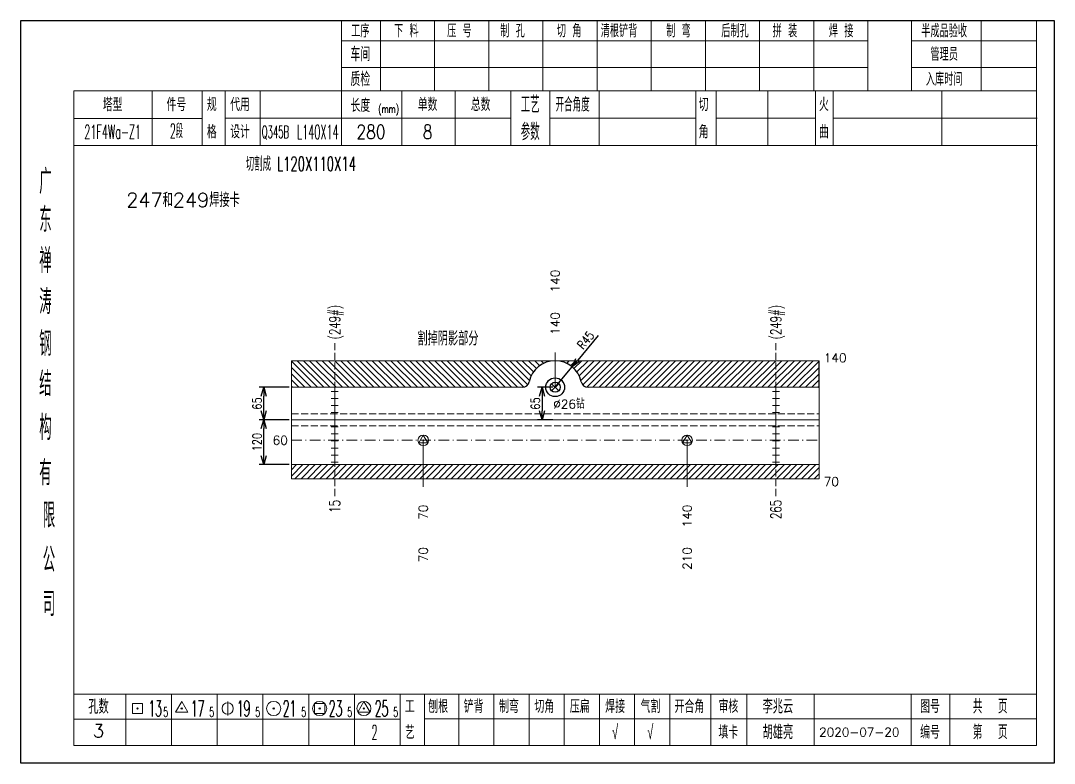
# Model space of a CAD drawing. Extents: x 1310 to 15542, y -76 to 8381.
# Drawn here: x 14625.9 to 14918, y 5083.7 to 5293.7 of the extents above; entities that cross this region are included whole.
import ezdxf
from ezdxf.enums import TextEntityAlignment as Align

# ---------------------------------------------------------------- set-up
doc = ezdxf.new("R2010")
doc.units = 0
doc.header["$MEASUREMENT"] = 0
doc.linetypes.add('一点画线', pattern=[5.2, 3, -1, 0.2, -1])
doc.linetypes.add('虚线', pattern=[2.75, 2, -0.75])
doc.layers.get('0').update_dxf_attribs({"linetype": 'CONTINUOUS', "lineweight": 25})
doc.layers.get('Defpoints').update_dxf_attribs({"linetype": 'CONTINUOUS'})
for name, color, linetype, lineweight in [('1', 7, 'CONTINUOUS', 25), ('2', 7, 'CONTINUOUS', 25), ('4', 7, 'CONTINUOUS', 25), ('5', 7, 'CONTINUOUS', 25)]:
    doc.layers.add(name, color=color, linetype=linetype, lineweight=lineweight)
doc.styles.add('DimFont', font='simplex.shx', dxfattribs={"width": 0.8, "bigfont": 'gbhzfs.shx'})
doc.styles.get("Standard").update_dxf_attribs({"font": 'simplex.shx', "width": 0.7, "height": 3, "bigfont": 'gbhzfs.shx'})
doc.dimstyles.new('DHDxfDimStyleOpen30', dxfattribs={"dimtxt": 2.5, "dimasz": 2.5, "dimexe": 1.25, "dimexo": 0.625, "dimtad": 2, "dimtxsty": 'DimFont', "dimblk": 'OPEN30', "dimblk1": 'OPEN30', "dimblk2": 'OPEN30', "dimcen": 2.5, "dimadec": 0, "dimazin": 0, "dimtfac": 1, "dimtmove": 0, "dimatfit": 3, "dimfxl": 0, "dimarcsym": 0})
pattern_1 = [(45, (3745.56, 709.97), (-0.88388348, 0.88388348), [])]

# ---------------------------------------------------------------- blocks, each defined once
blk = doc.blocks.new('孔25.5')
at = {"layer": '5', "color": 7, "linetype": 'Continuous', "lineweight": 13}
for p, q in [((0, 1), (-0.866, -0.5)), ((-0.1, -0.1), (0.1, 0.1)), ((0.1, -0.1), (-0.1, 0.1)), ((0.866, -0.5), (0, 1)), ((-0.866, -0.5), (0.866, -0.5))]:
    blk.add_line(p, q, dxfattribs=at)
blk.add_circle((0, 0), 1, dxfattribs=at)
blk = doc.blocks.new('_OPEN30')
at = {"color": 0, "linetype": 'ByBlock', "lineweight": -2}
for p, q in [((-1, 0.27), (0, 0)), ((0, 0), (-1, -0.27)), ((0, 0), (-1, 0))]:
    blk.add_line(p, q, dxfattribs=at)
blk = doc.blocks.new('*D80')
at = {"color": 0, "linetype": 'Continuous', "lineweight": -2}
for p, q in [((14776.32, 5190.03), (14771.97, 5190.03)), ((14773.22, 5187.53), (14773.22, 5183.35)), ((14776.32, 5180.85), (14771.97, 5180.85))]:
    blk.add_line(p, q, dxfattribs=at)
at = {"layer": 'Defpoints', "color": 0, "linetype": 'Continuous'}
for p in [(14776.95, 5190.03), (14773.22, 5180.85), (14776.95, 5180.85)]:
    blk.add_point(p, dxfattribs=at)
at = {"color": 0, "linetype": 'Continuous', "lineweight": -2, "xscale": 2.5, "yscale": 2.5, "zscale": 2.5}
for p, rotation in [((14773.22, 5190.03), 90), ((14773.22, 5180.85), 270)]:
    blk.add_blockref('_OPEN30', p, dxfattribs=dict(at, rotation=rotation))
at = {"color": 0, "linetype": 'Continuous', "insert": (14771.35, 5185.44), "char_height": 2.5, "attachment_point": 5, "rotation": 90, "style": 'DimFont'}
blk.add_mtext('65', dxfattribs=at)
blk = doc.blocks.new('*D81')
at = {"color": 0, "linetype": 'Continuous', "lineweight": -2}
for p, q in [((14701.76, 5180.85), (14693.31, 5180.85)), ((14694.56, 5170.67), (14694.56, 5178.35)), ((14701.76, 5168.17), (14693.31, 5168.17))]:
    blk.add_line(p, q, dxfattribs=at)
at = {"layer": 'Defpoints', "color": 0, "linetype": 'Continuous'}
for p in [(14694.56, 5180.85), (14702.38, 5180.85), (14702.38, 5168.17)]:
    blk.add_point(p, dxfattribs=at)
at = {"color": 0, "linetype": 'Continuous', "lineweight": -2, "xscale": 2.5, "yscale": 2.5, "zscale": 2.5}
for p, rotation in [((14694.56, 5180.85), 90), ((14694.56, 5168.17), 270)]:
    blk.add_blockref('_OPEN30', p, dxfattribs=dict(at, rotation=rotation))
at = {"color": 0, "linetype": 'Continuous', "insert": (14692.68, 5174.51), "char_height": 2.5, "attachment_point": 5, "rotation": 90, "style": 'DimFont'}
blk.add_mtext('120', dxfattribs=at)
blk = doc.blocks.new('*D82')
at = {"color": 0, "linetype": 'Continuous', "lineweight": -2}
for p, q in [((14701.76, 5190.03), (14693.31, 5190.03)), ((14694.56, 5183.35), (14694.56, 5187.53)), ((14701.76, 5180.85), (14693.31, 5180.85))]:
    blk.add_line(p, q, dxfattribs=at)
at = {"layer": 'Defpoints', "color": 0, "linetype": 'Continuous'}
for p in [(14694.56, 5190.03), (14702.38, 5190.03), (14702.38, 5180.85)]:
    blk.add_point(p, dxfattribs=at)
at = {"color": 0, "linetype": 'Continuous', "lineweight": -2, "xscale": 2.5, "yscale": 2.5, "zscale": 2.5}
for p, rotation in [((14694.56, 5190.03), 90), ((14694.56, 5180.85), 270)]:
    blk.add_blockref('_OPEN30', p, dxfattribs=dict(at, rotation=rotation))
at = {"color": 0, "linetype": 'Continuous', "insert": (14692.68, 5185.44), "char_height": 2.5, "attachment_point": 5, "rotation": 90, "style": 'DimFont'}
blk.add_mtext('65', dxfattribs=at)
blk = doc.blocks.new('*D83')
at = {"color": 0, "linetype": 'Continuous', "lineweight": -2}
for p, q in [((14789.06, 5204.65), (14783.33, 5197.73)), ((14776.95, 5190.03), (14781.73, 5195.81))]:
    blk.add_line(p, q, dxfattribs=at)
at = {"layer": 'Defpoints', "color": 0, "linetype": 'Continuous'}
for p in [(14781.73, 5195.81), (14776.95, 5190.03)]:
    blk.add_point(p, dxfattribs=at)
at = {"color": 0, "linetype": 'Continuous', "lineweight": -2, "xscale": 2.5, "yscale": 2.5, "zscale": 2.5, "rotation": 230.3478719668655}
blk.add_blockref('_OPEN30', (14781.73, 5195.81), dxfattribs=at)
at = {"color": 0, "linetype": 'Continuous', "insert": (14785.55, 5203.35), "char_height": 2.5, "attachment_point": 5, "rotation": 50.3479, "style": 'DimFont'}
blk.add_mtext('R45', dxfattribs=at)
blk = doc.blocks.new('CTJGK')
at = {"color": 6, "linetype": 'Continuous'}
for p, q in [((0, 209.97), (292.13, 209.97)), ((0, 0), (0, 209.97)), ((292.13, 209.97), (292.13, 0)), ((292.13, 0), (0, 0))]:
    blk.add_line(p, q, dxfattribs=at)

msp = doc.modelspace()

# ---------------------------------------------------------------- hatches: boundary and pattern name
at = {"linetype": 'Continuous'}
h = msp.add_hatch(dxfattribs=at)
h.set_pattern_fill('ANSI31', color=0, scale=10, style=0)
h.set_pattern_definition([(135, (25808.3334, 709.97), (0.88388348, 0.88388348), [])])
h.paths.add_polyline_path([(14714.572, 5197.534), (14776.947, 5197.534, 0.3533665), (14769.615, 5191.613, -0.3533665), (14767.66, 5190.034), (14714.572, 5190.034)])
h.paths.add_polyline_path([(14702.382, 5197.534), (14714.572, 5197.534), (14714.572, 5190.034), (14702.382, 5190.034)])
h = msp.add_hatch(dxfattribs=at)
h.set_pattern_fill('ANSI31', color=0, scale=10, style=0)
h.set_pattern_definition(pattern_1)
h.paths.add_polyline_path([(14776.947, 5197.534, -0.3533665), (14784.279, 5191.613, 0.3533665), (14786.234, 5190.034), (14839.322, 5190.034), (14839.322, 5197.534)])
h.paths.add_polyline_path([(14851.512, 5197.534), (14839.322, 5197.534), (14839.322, 5190.034), (14851.512, 5190.034)])
h = msp.add_hatch(dxfattribs=at)
h.set_pattern_fill('ANSI31', color=0, scale=10, style=0)
h.set_pattern_definition(pattern_1)
h.paths.add_polyline_path([(14714.657, 5168.174), (14702.382, 5168.174), (14702.382, 5164.174), (14714.657, 5164.174)])
h.paths.add_polyline_path([(14739.664, 5168.174), (14714.657, 5168.174), (14714.657, 5164.174), (14739.664, 5164.174)])
h.paths.add_polyline_path([(14814.229, 5168.174), (14739.664, 5168.174), (14739.664, 5164.174), (14814.229, 5164.174)])
h.paths.add_polyline_path([(14839.322, 5168.174), (14814.229, 5168.174), (14814.229, 5164.174), (14839.322, 5164.174)])
h.paths.add_polyline_path([(14851.512, 5168.174), (14839.322, 5168.174), (14839.322, 5164.174), (14851.512, 5164.174)])

# ---------------------------------------------------------------- linework, layer by layer
at = {"color": 7, "linetype": 'Continuous', "lineweight": 18}
for p, q in [((14702.382, 5197.534), (14702.382, 5164.174)), ((14702.382, 5197.534), (14851.512, 5197.534)), ((14702.382, 5190.034), (14767.66, 5190.034)), ((14786.234, 5190.034), (14851.512, 5190.034)), ((14851.512, 5190.034), (14851.512, 5164.174)), ((14702.382, 5180.854), (14851.512, 5180.854))]:
    msp.add_line(p, q, dxfattribs=at)
at = {"color": 7, "linetype": 'Continuous', "lineweight": 13}
for p, q in [((14776.947, 5190.034), (14776.947, 5199.854)), ((14739.664, 5175.034), (14739.664, 5161.854)), ((14814.229, 5175.034), (14814.229, 5161.854))]:
    msp.add_line(p, q, dxfattribs=at)
at = {"color": 0, "linetype": 'Continuous'}
msp.add_line((14851.512, 5190.034), (14851.512, 5197.534), dxfattribs=at)
at = {"color": 8, "linetype": 'Continuous', "lineweight": 9}
for p, q in [((14775.947, 5189.034), (14777.947, 5191.034)), ((14775.947, 5191.034), (14777.947, 5189.034))]:
    msp.add_line(p, q, dxfattribs=at)
at = {"color": 1, "linetype": '虚线', "lineweight": 18}
for p, q in [((14702.382, 5182.534), (14851.512, 5182.534)), ((14702.382, 5179.174), (14851.512, 5179.174))]:
    msp.add_line(p, q, dxfattribs=at)
at = {"color": 3, "linetype": '一点画线', "lineweight": 13}
msp.add_line((14702.382, 5175.034), (14851.512, 5175.034), dxfattribs=at)
at = {"color": 0, "linetype": 'Continuous'}
for radius in [2.656, 1.414]:
    msp.add_circle((14776.947, 5190.034), radius, dxfattribs=at)
for centre, radius, start, end in [((14776.947, 5190.034), 7.5, 12.1532, 167.8468), ((14767.66, 5192.034), 2, 270, 347.8468), ((14786.234, 5192.034), 2, 192.1532, 270)]:
    msp.add_arc(centre, radius, start, end, dxfattribs=at)
at = {"layer": '1', "color": 7, "linetype": 'Continuous', "lineweight": 18}
for p, q in [((14702.382, 5168.174), (14851.512, 5168.174)), ((14702.382, 5164.174), (14851.512, 5164.174))]:
    msp.add_line(p, q, dxfattribs=at)
at = {"layer": '2', "color": 216, "linetype": '虚线', "lineweight": 13}
for p, q in [((14714.657, 5202.534), (14714.657, 5159.174)), ((14839.322, 5202.534), (14839.322, 5159.174))]:
    msp.add_line(p, q, dxfattribs=at)
at = {"layer": '2', "color": 7, "linetype": 'Continuous', "lineweight": 13}
for p, q in [((14715.657, 5188.854), (14713.657, 5188.854)), ((14714.657, 5180.854), (14714.657, 5189.594)), ((14840.322, 5188.854), (14838.322, 5188.854)), ((14839.322, 5180.854), (14839.322, 5190.034)), ((14715.657, 5186.854), (14713.657, 5186.854)), ((14840.322, 5186.854), (14838.322, 5186.854)), ((14715.657, 5184.854), (14713.657, 5184.854)), ((14715.657, 5182.854), (14713.657, 5182.854)), ((14840.322, 5184.854), (14838.322, 5184.854)), ((14840.322, 5182.854), (14838.322, 5182.854)), ((14714.657, 5180.854), (14714.657, 5168.174)), ((14839.322, 5180.854), (14839.322, 5168.174)), ((14713.657, 5178.854), (14715.657, 5178.854)), ((14713.657, 5176.854), (14715.657, 5176.854)), ((14838.322, 5178.854), (14840.322, 5178.854)), ((14838.322, 5176.854), (14840.322, 5176.854)), ((14713.657, 5174.854), (14715.657, 5174.854)), ((14838.322, 5174.854), (14840.322, 5174.854)), ((14713.657, 5172.854), (14715.657, 5172.854)), ((14713.657, 5170.854), (14715.657, 5170.854)), ((14838.322, 5172.854), (14840.322, 5172.854)), ((14838.322, 5170.854), (14840.322, 5170.854)), ((14713.657, 5168.854), (14715.657, 5168.854)), ((14838.322, 5168.854), (14840.322, 5168.854))]:
    msp.add_line(p, q, dxfattribs=at)
at = {"layer": '4', "color": 1, "linetype": 'Continuous', "lineweight": 18}
for p, q in [((14625.882, 5293.681), (14625.882, 5083.711)), ((14918.012, 5293.681), (14625.882, 5293.681)), ((14716.512, 5293.681), (14716.512, 5273.841)), ((14727.542, 5293.681), (14727.542, 5273.821)), ((14742.852, 5293.681), (14742.852, 5273.821)), ((14758.172, 5293.681), (14758.172, 5273.821)), ((14773.482, 5293.681), (14773.482, 5273.821)), ((14788.792, 5293.681), (14788.792, 5273.821)), ((14804.102, 5293.681), (14804.102, 5273.821)), ((14819.422, 5293.681), (14819.422, 5273.821)), ((14834.732, 5293.681), (14834.732, 5273.821)), ((14850.042, 5293.681), (14850.042, 5273.821)), ((14865.352, 5293.681), (14865.352, 5273.841)), ((14865.352, 5293.681), (14865.352, 5273.821)), ((14877.632, 5293.681), (14877.632, 5273.821)), ((14897.382, 5293.681), (14897.382, 5273.821)), ((14912.962, 5293.681), (14912.962, 5273.821)), ((14918.012, 5263.881), (14918.012, 5293.681)), ((14865.352, 5287.951), (14716.512, 5287.951)), ((14912.962, 5287.951), (14877.632, 5287.951)), ((14865.352, 5280.471), (14716.512, 5280.471)), ((14912.962, 5280.471), (14877.632, 5280.471)), ((14640.892, 5273.821), (14640.892, 5088.761)), ((14912.962, 5273.821), (14640.892, 5273.821)), ((14663.012, 5273.831), (14663.012, 5258.411)), ((14677.162, 5258.411), (14677.162, 5273.821)), ((14683.662, 5258.411), (14683.662, 5273.821)), ((14693.532, 5273.821), (14693.532, 5258.411)), ((14716.512, 5273.841), (14716.512, 5258.411)), ((14733.632, 5273.821), (14733.632, 5258.411)), ((14748.682, 5273.821), (14748.682, 5258.411)), ((14764.382, 5273.821), (14764.382, 5258.411)), ((14775.442, 5273.821), (14775.442, 5258.411)), ((14789.392, 5273.821), (14789.392, 5258.411)), ((14816.692, 5273.821), (14816.692, 5258.411)), ((14822.452, 5273.821), (14822.452, 5258.411)), ((14837.072, 5273.821), (14837.072, 5258.411)), ((14850.532, 5273.821), (14850.532, 5258.411)), ((14855.522, 5273.821), (14855.522, 5258.411)), ((14886.262, 5273.821), (14886.262, 5258.411)), ((14912.962, 5088.761), (14912.962, 5273.821)), ((14677.162, 5266.061), (14640.892, 5266.061)), ((14764.382, 5266.111), (14683.662, 5266.111)), ((14775.442, 5266.111), (14816.692, 5266.111)), ((14822.452, 5266.111), (14850.532, 5266.111)), ((14855.522, 5266.111), (14913.142, 5266.111)), ((14918.012, 5083.711), (14918.012, 5263.881)), ((14913.142, 5258.411), (14640.892, 5258.411)), ((14640.892, 5103.291), (14912.962, 5103.291)), ((14655.582, 5103.291), (14655.582, 5088.761)), ((14668.512, 5088.761), (14668.512, 5103.291)), ((14681.442, 5103.291), (14681.442, 5088.761)), ((14694.362, 5088.761), (14694.362, 5103.291)), ((14707.292, 5103.291), (14707.292, 5088.761)), ((14720.222, 5088.761), (14720.222, 5103.291)), ((14733.142, 5088.761), (14733.142, 5103.291)), ((14740.012, 5088.761), (14740.012, 5103.291)), ((14749.672, 5088.761), (14749.672, 5103.291)), ((14759.612, 5088.761), (14759.612, 5103.291)), ((14769.552, 5088.761), (14769.552, 5103.291)), ((14779.502, 5088.761), (14779.502, 5103.291)), ((14789.442, 5088.761), (14789.442, 5103.291)), ((14799.382, 5088.761), (14799.382, 5103.291)), ((14809.332, 5088.761), (14809.332, 5103.291)), ((14820.972, 5088.761), (14820.972, 5103.291)), ((14831.122, 5088.761), (14831.122, 5103.291)), ((14850.182, 5088.761), (14850.182, 5103.291)), ((14877.562, 5088.761), (14877.562, 5103.291)), ((14888.522, 5088.761), (14888.522, 5103.291)), ((14733.142, 5096.161), (14640.892, 5096.161)), ((14739.972, 5096.321), (14912.962, 5096.321)), ((14640.892, 5088.761), (14912.962, 5088.761)), ((14625.882, 5083.711), (14918.012, 5083.711))]:
    msp.add_line(p, q, dxfattribs=at)
at = {"layer": '4', "color": 7, "linetype": 'Continuous', "lineweight": 13}
for p, q in [((14657.468, 5097.797), (14657.468, 5100.625)), ((14657.468, 5100.625), (14660.296, 5100.625)), ((14660.296, 5100.625), (14660.296, 5097.797)), ((14671.382, 5101.211), (14669.65, 5098.211)), ((14673.114, 5098.211), (14671.382, 5101.211)), ((14684.382, 5101.211), (14684.382, 5097.211)), ((14708.968, 5097.797), (14708.968, 5100.625)), ((14708.968, 5100.625), (14711.796, 5100.625)), ((14711.796, 5100.625), (14711.796, 5097.797)), ((14722.882, 5101.211), (14721.15, 5098.211)), ((14724.614, 5098.211), (14722.882, 5101.211)), ((14660.296, 5097.797), (14657.468, 5097.797)), ((14658.682, 5099.011), (14659.082, 5099.411)), ((14659.082, 5099.011), (14658.682, 5099.411)), ((14669.65, 5098.211), (14673.114, 5098.211)), ((14671.182, 5099.011), (14671.582, 5099.411)), ((14671.582, 5099.011), (14671.182, 5099.411)), ((14697.182, 5099.011), (14697.582, 5099.411)), ((14697.582, 5099.011), (14697.182, 5099.411)), ((14711.796, 5097.797), (14708.968, 5097.797)), ((14710.182, 5099.011), (14710.582, 5099.411)), ((14710.582, 5099.011), (14710.182, 5099.411)), ((14721.15, 5098.211), (14724.614, 5098.211)), ((14722.682, 5099.011), (14723.082, 5099.411)), ((14723.082, 5099.011), (14722.682, 5099.411))]:
    msp.add_line(p, q, dxfattribs=at)
for centre, radius in [((14684.382, 5099.211), 1.6), ((14697.382, 5099.211), 2), ((14710.382, 5099.211), 2), ((14722.882, 5099.211), 2)]:
    msp.add_circle(centre, radius, dxfattribs=at)

# ---------------------------------------------------------------- block references
at = {"color": 0, "linetype": 'Continuous'}
msp.add_blockref('CTJGK', (14625.882, 5083.711), dxfattribs=at)
at = {"layer": '1', "color": 8, "linetype": 'Continuous', "lineweight": 9, "xscale": 1.5, "yscale": 1.5, "zscale": 1.5}
for p in [(14739.664, 5175.034), (14814.229, 5175.034)]:
    msp.add_blockref('孔25.5', p, dxfattribs=at)

# ---------------------------------------------------------------- texts
at = {"color": 7, "linetype": 'Continuous', "lineweight": 13}
msp.add_text('140', height=2.5, rotation=90, dxfattribs=at).set_placement((14776.947, 5216.854), align=Align.MIDDLE_LEFT)
at = {"color": 8, "linetype": 'Continuous', "lineweight": 9}
msp.add_text('140', height=2.5, rotation=90, dxfattribs=at).set_placement((14776.947, 5204.854), align=Align.MIDDLE_LEFT)
at = {"color": 7, "linetype": 'Continuous', "lineweight": 13}
for s, p in [('140', (14852.853, 5198.354)), ('%%C26钻', (14776.395, 5185.27))]:
    msp.add_text(s, height=2.5, dxfattribs=at).set_placement(p, align=Align.MIDDLE_LEFT)
msp.add_text('60', height=2.5, dxfattribs=at).set_placement((14701.382, 5175.034), align=Align.MIDDLE_RIGHT)
at = {"layer": '1', "color": 7, "linetype": 'Continuous', "lineweight": 13}
msp.add_text('70', height=2.5, dxfattribs=at).set_placement((14852.853, 5163.354), align=Align.MIDDLE_LEFT)
at = {"layer": '1', "color": 8, "linetype": 'Continuous', "lineweight": 9}
for s, p in [('70', (14739.664, 5156.854)), ('140', (14814.229, 5156.854))]:
    msp.add_text(s, height=2.5, rotation=90, dxfattribs=at).set_placement(p, align=Align.MIDDLE_RIGHT)
at = {"layer": '1', "color": 7, "linetype": 'Continuous', "lineweight": 13}
for s, p in [('70', (14739.664, 5144.854)), ('210', (14814.229, 5144.854))]:
    msp.add_text(s, height=2.5, rotation=90, dxfattribs=at).set_placement(p, align=Align.MIDDLE_RIGHT)
at = {"layer": '2', "color": 7, "linetype": 'Continuous', "lineweight": 13, "width": 0.7}
for p in [(14714.657, 5203.534), (14839.322, 5203.534)]:
    msp.add_text('(249#)', height=3, rotation=90, dxfattribs=at).set_placement(p, align=Align.MIDDLE_LEFT)
for s, p in [('15', (14714.657, 5158.174)), ('265', (14839.322, 5158.174))]:
    msp.add_text(s, height=3, rotation=90, dxfattribs=at).set_placement(p, align=Align.MIDDLE_RIGHT)
at = {"layer": '4', "color": 1, "linetype": 'Continuous', "lineweight": 25}
for s, height, width, p in [('工序', 3.7, 0.7, (14721.882, 5290.811)), ('下 料', 3.7, 0.7, (14734.882, 5290.811)), ('压 号', 3.7, 0.7, (14749.882, 5290.811)), ('制 孔', 3.7, 0.7, (14764.882, 5290.811)), ('切 角', 3.7, 0.7, (14780.882, 5290.811)), ('清根铲背 ', 3.7, 0.7, (14795.882, 5290.811)), (' 制 弯', 3.7, 0.7, (14810.882, 5290.811)), (' 后制孔', 3.7, 0.7, (14826.882, 5290.811)), ('拼 装', 3.7, 0.7, (14841.882, 5290.811)), (' 焊 接', 3.7, 0.7, (14856.882, 5290.811)), ('半成品验收', 3.7, 0.7, (14886.882, 5290.811)), ('车间', 4, 0.7, (14721.882, 5284.211)), ('管理员', 3.7, 0.7, (14886.882, 5284.211)), ('质检', 4, 0.7, (14721.882, 5277.151)), ('入库时间', 3.7, 0.7, (14886.882, 5277.151)), ('(mm)', 2.24, 0.7, (14729.882, 5268.711)), ('工艺', 4.8, 0.7, (14769.882, 5269.971)), ('开合角度', 4, 0.6, (14781.882, 5269.971)), ('21F4Wa-Z1', 4, 0.5, (14651.882, 5262.231)), ('2段', 4, 0.5, (14669.882, 5262.481)), ('L140X14', 4, 0.5, (14709.882, 5262.211)), ('280', 4, 0.8, (14724.882, 5262.261)), ('8', 4, 0.8, (14740.882, 5262.261)), ('参数', 4.8, 0.7, (14769.882, 5262.261)), ('Q345B', 3.5, 0.5, (14697.882, 5262.211)), ('广', 6.96, 0.7, (14632.882, 5248.181)), ('东', 6.96, 0.7, (14632.882, 5237.391)), ('禅', 6.96, 0.7, (14632.882, 5225.801)), ('涛', 6.96, 0.7, (14632.882, 5214.201)), ('钢', 6.96, 0.7, (14632.882, 5202.311)), ('结', 6.96, 0.7, (14632.882, 5191.001)), ('构', 6.96, 0.7, (14632.882, 5178.621)), ('有', 6.96, 0.7, (14632.882, 5165.811)), ('限', 6.96, 0.7, (14633.882, 5153.811)), ('公', 6.96, 0.7, (14633.882, 5141.271)), ('司', 6.96, 0.7, (14633.882, 5128.791)), ('13', 4.47, 0.5, (14663.882, 5099.211)), ('17', 4.47, 0.5, (14675.882, 5099.211)), ('19', 4.47, 0.5, (14688.882, 5099.211)), ('21', 4.47, 0.5, (14701.882, 5099.211)), ('23', 4.47, 0.5, (14714.882, 5099.211)), ('25', 4.47, 0.5, (14727.882, 5099.211)), ('刨根', 3.7, 0.8, (14743.882, 5099.811)), ('铲背', 3.7, 0.8, (14753.882, 5099.811)), ('制弯', 3.7, 0.8, (14763.882, 5099.811)), ('切角', 3.7, 0.8, (14773.882, 5099.811)), ('压扁', 3.7, 0.8, (14783.882, 5099.811)), ('焊接', 3.7, 0.8, (14793.882, 5099.811)), ('气割', 3.7, 0.8, (14803.882, 5099.811)), ('开合角', 3.7, 0.8, (14814.882, 5099.811)), ('审核', 3.7, 0.8, (14825.882, 5099.811)), ('图号', 3.7, 0.8, (14882.882, 5099.811)), ('共  页', 4, 0.8, (14899.882, 5099.811)), ('5', 2.68, 0.6, (14666.882, 5098.211)), ('5', 2.68, 0.6, (14679.882, 5098.211)), ('5', 2.68, 0.6, (14692.882, 5098.211)), ('5', 2.68, 0.6, (14705.882, 5098.211)), ('5', 2.68, 0.6, (14718.882, 5098.211)), ('5', 2.68, 0.6, (14731.882, 5098.211)), ('√', 4, 0.6, (14793.882, 5092.541)), ('√', 4, 0.6, (14803.822, 5092.541)), ('填卡', 3.7, 0.8, (14825.882, 5092.541)), ('编号', 3.7, 0.8, (14882.882, 5092.541)), ('第  页', 4, 0.8, (14899.882, 5092.541)), ('2', 4, 0.5, (14725.882, 5092.461))]:
    msp.add_text(s, height=height, dxfattribs=dict(at, width=width)).set_placement(p, align=Align.MIDDLE_CENTER)
for s, height, p in [('塔型', 3.7, (14651.882, 5269.941)), ('件号', 3.7, (14669.882, 5269.941)), ('规', 3.7, (14679.882, 5269.971)), ('代用', 3.7, (14687.882, 5269.971)), ('长度', 3.7, (14721.882, 5269.711)), ('单数', 3.7, (14740.882, 5269.971)), ('总数', 3.7, (14755.882, 5269.971)), ('切', 3.7, (14818.882, 5269.971)), ('火', 3.7, (14852.882, 5269.971)), ('格', 3.7, (14679.882, 5262.261)), ('设计', 3.7, (14687.882, 5262.261)), ('角', 3.7, (14818.882, 5262.261)), ('曲', 3.7, (14852.882, 5262.261)), ('孔数', 4, (14647.882, 5099.731)), ('工', 3.7, (14735.882, 5099.811)), ('李兆云', 4, (14839.882, 5099.811)), ('3', 3.7, (14647.882, 5092.901)), ('胡雄亮', 4, (14839.882, 5092.541)), ('艺', 3.7, (14735.882, 5092.461)), ('2020-07-20', 2.5, (14862.882, 5092.541))]:
    msp.add_text(s, height=height, dxfattribs=at).set_placement(p, align=Align.MIDDLE_CENTER)
at = {"layer": '4', "color": 6, "linetype": 'Continuous', "lineweight": 25, "width": 0.6}
msp.add_text('切割成 L120X110X14', height=4, dxfattribs=at).set_placement((14705.042, 5253.186), align=Align.MIDDLE_CENTER)
at = {"layer": '4', "color": 4, "linetype": 'Continuous', "lineweight": 25}
msp.add_text('247和249焊接卡', height=4, dxfattribs=at).set_placement((14671.763, 5242.991), align=Align.MIDDLE_CENTER)
at = {"layer": '4', "color": 2, "linetype": 'Continuous', "lineweight": 25}
msp.add_text('割掉阴影部分', height=4, dxfattribs=at).set_placement((14746.647, 5203.834), align=Align.MIDDLE_CENTER)

# ---------------------------------------------------------------- dimensions: what is measured, and where the dimension line sits
at = {"color": 0, "linetype": 'Continuous'}
dim = msp.add_radius_dim(center=(14776.947, 5190.034), mpoint=(14781.733, 5195.809), text='R45', dimstyle='DHDxfDimStyleOpen30', dxfattribs=at)
dim.commit()
dim.dimension.update_dxf_attribs({"geometry": '*D83', "text_midpoint": (14785.55, 5203.352)})
for base, p1, p2, text, picture, middle in [((14694.555, 5190.034), (14702.382, 5180.854), (14702.382, 5190.034), '65', '*D82', (14692.68, 5185.444)), ((14773.224, 5180.854), (14776.947, 5190.034), (14776.947, 5180.854), '65', '*D80', (14771.349, 5185.444)), ((14694.555, 5180.854), (14702.382, 5168.174), (14702.382, 5180.854), '120', '*D81', (14692.68, 5174.514))]:
    dim = msp.add_linear_dim(base=base, p1=p1, p2=p2, angle=90, text=text, dimstyle='DHDxfDimStyleOpen30', dxfattribs=at)
    dim.commit()
    dim.dimension.update_dxf_attribs({"geometry": picture, "text_midpoint": middle})

doc.saveas('drawing.dxf')
